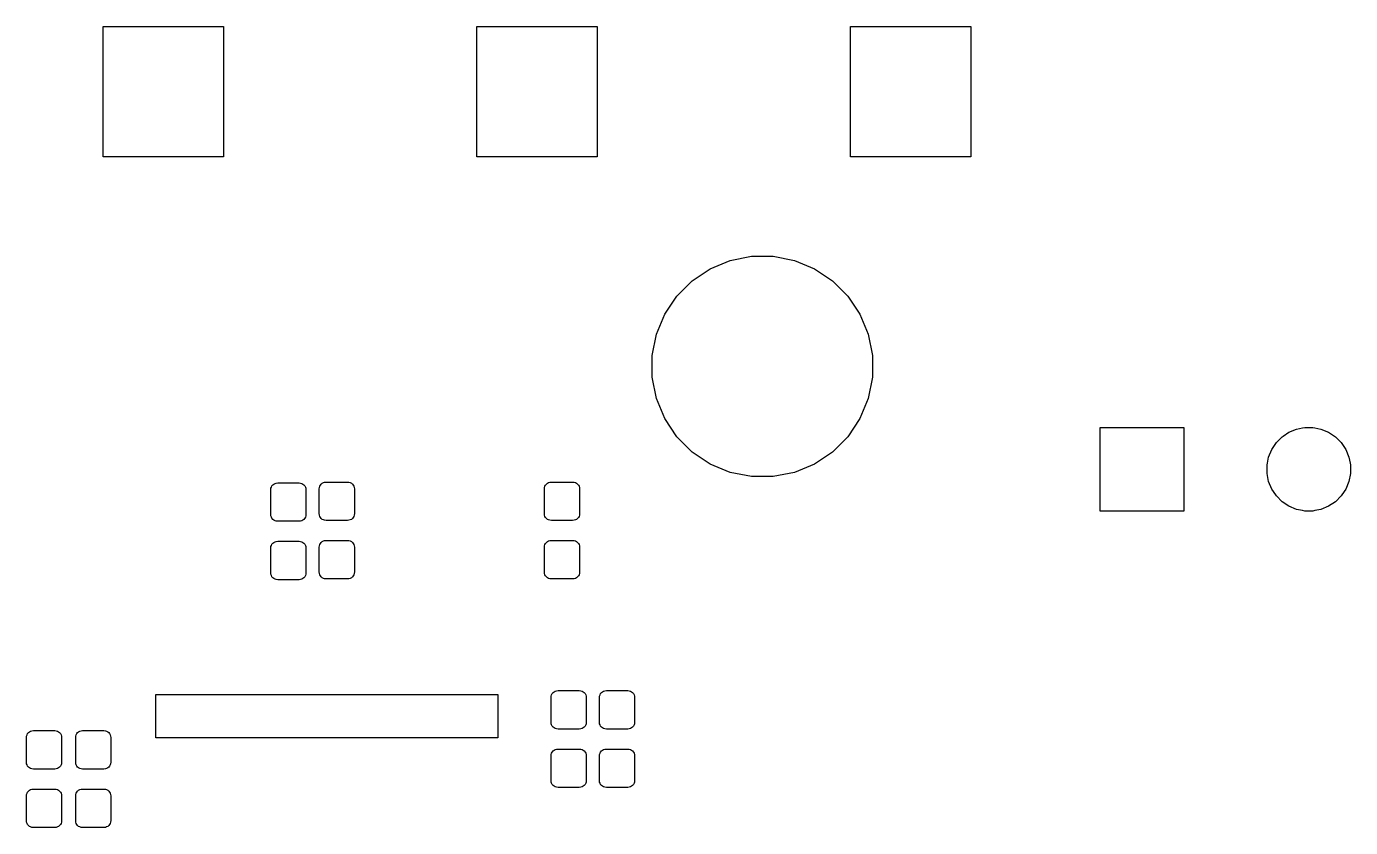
# Model space of a CAD drawing. Extents: x 52 to 208, y -131 to -34.
# Drawn here: x 166.81 to 206.5, y -82.03 to -58.03 of the extents above; entities that cross this region are included whole.
import ezdxf

# ---------------------------------------------------------------- set-up
doc = ezdxf.new("R2010")
doc.units = 0
doc.header["$MEASUREMENT"] = 0
doc.layers.add('BLACK', color=7, linetype='CONTINUOUS')

msp = doc.modelspace()

# ---------------------------------------------------------------- linework, layer by layer
at = {"layer": 'BLACK', "linetype": 'CONTINUOUS'}
for p, q in [((169.115, -61.935), (169.115, -58.033)), ((169.115, -58.033), (172.717, -58.033)), ((172.717, -58.033), (172.717, -61.935)), ((180.315, -61.935), (180.315, -58.033)), ((180.315, -58.033), (183.917, -58.033)), ((183.917, -58.033), (183.917, -61.935)), ((191.515, -61.935), (191.515, -58.033)), ((191.515, -58.033), (195.117, -58.033)), ((195.117, -58.033), (195.117, -61.935)), ((172.717, -61.935), (169.115, -61.935)), ((183.917, -61.935), (180.315, -61.935)), ((195.117, -61.935), (191.515, -61.935)), ((187.306, -65.2947), (187.907, -65.0459)), ((187.907, -65.0459), (188.545, -64.919)), ((188.545, -64.919), (189.195, -64.919)), ((189.195, -64.919), (189.833, -65.0459)), ((189.833, -65.0459), (190.434, -65.2947)), ((186.766, -65.6559), (187.306, -65.2947)), ((190.434, -65.2947), (190.974, -65.6559)), ((186.306, -66.1157), (186.766, -65.6559)), ((190.974, -65.6559), (191.434, -66.1157)), ((185.945, -66.6564), (186.306, -66.1157)), ((191.434, -66.1157), (191.795, -66.6564)), ((185.696, -67.2571), (185.945, -66.6564)), ((191.795, -66.6564), (192.044, -67.2571)), ((185.569, -67.8949), (185.696, -67.2571)), ((192.044, -67.2571), (192.171, -67.8949)), ((185.569, -68.5451), (185.569, -67.8949)), ((192.171, -67.8949), (192.171, -68.5451)), ((185.696, -69.1829), (185.569, -68.5451)), ((192.171, -68.5451), (192.044, -69.1829)), ((185.945, -69.7836), (185.696, -69.1829)), ((192.044, -69.1829), (191.795, -69.7836)), ((186.306, -70.3243), (185.945, -69.7836)), ((191.795, -69.7836), (191.434, -70.3243)), ((198.999, -72.551), (198.999, -70.049)), ((198.999, -70.049), (201.501, -70.049)), ((201.501, -70.049), (201.501, -72.551)), ((204.483, -70.308), (204.657, -70.1914)), ((204.657, -70.1914), (204.885, -70.0971)), ((204.885, -70.0971), (205.066, -70.061)), ((205.066, -70.061), (205.127, -70.049)), ((205.127, -70.049), (205.373, -70.049)), ((205.373, -70.049), (205.434, -70.061)), ((205.434, -70.061), (205.615, -70.0971)), ((205.615, -70.0971), (205.843, -70.1914)), ((205.843, -70.1914), (206.017, -70.308)), ((186.766, -70.7841), (186.306, -70.3243)), ((191.434, -70.3243), (190.974, -70.7841)), ((204.141, -70.7074), (204.278, -70.5025)), ((204.278, -70.5025), (204.453, -70.3283)), ((204.278, -70.5025), (204.278, -70.5025)), ((204.453, -70.3283), (204.483, -70.308)), ((206.017, -70.308), (206.047, -70.3283)), ((206.047, -70.3283), (206.222, -70.5025)), ((206.222, -70.5025), (206.222, -70.5025)), ((206.222, -70.5025), (206.359, -70.7074)), ((187.306, -71.1453), (186.766, -70.7841)), ((190.974, -70.7841), (190.434, -71.1453)), ((204.011, -71.1164), (204.047, -70.9351)), ((204.047, -70.9351), (204.141, -70.7074)), ((206.359, -70.7074), (206.453, -70.9351)), ((206.453, -70.9351), (206.489, -71.1164)), ((187.907, -71.3941), (187.306, -71.1453)), ((188.545, -71.521), (187.907, -71.3941)), ((189.833, -71.3941), (189.195, -71.521)), ((190.434, -71.1453), (189.833, -71.3941)), ((203.999, -71.1768), (204, -71.1704)), ((203.999, -71.4232), (203.999, -71.1768)), ((204.047, -71.6649), (203.999, -71.4232)), ((204, -71.1704), (204.011, -71.1164)), ((206.501, -71.4232), (206.453, -71.6649)), ((206.489, -71.1164), (206.5, -71.1704)), ((206.5, -71.1704), (206.501, -71.1768)), ((206.501, -71.1768), (206.501, -71.4232)), ((174.156, -71.832), (174.174, -71.7974)), ((174.174, -71.7974), (174.199, -71.7672)), ((174.199, -71.7672), (174.229, -71.7423)), ((174.229, -71.7423), (174.264, -71.7238)), ((174.264, -71.7238), (174.302, -71.7124)), ((174.302, -71.7124), (174.347, -71.708)), ((174.347, -71.708), (174.985, -71.708)), ((174.985, -71.708), (175.03, -71.7124)), ((175.03, -71.7124), (175.068, -71.7238)), ((175.068, -71.7238), (175.103, -71.7423)), ((175.103, -71.7423), (175.133, -71.7672)), ((175.133, -71.7672), (175.158, -71.7974)), ((175.158, -71.7974), (175.176, -71.832)), ((175.594, -71.8445), (175.606, -71.807)), ((175.606, -71.807), (175.624, -71.7724)), ((175.624, -71.7724), (175.649, -71.7422)), ((175.649, -71.7422), (175.679, -71.7173)), ((175.679, -71.7173), (175.714, -71.6988)), ((175.714, -71.6988), (175.752, -71.6874)), ((175.752, -71.6874), (175.797, -71.683)), ((175.797, -71.683), (176.435, -71.683)), ((176.435, -71.683), (176.48, -71.6874)), ((176.48, -71.6874), (176.518, -71.6988)), ((176.518, -71.6988), (176.553, -71.7173)), ((176.553, -71.7173), (176.583, -71.7422)), ((176.583, -71.7422), (176.608, -71.7724)), ((176.608, -71.7724), (176.626, -71.807)), ((176.626, -71.807), (176.638, -71.8445)), ((182.344, -71.8445), (182.356, -71.807)), ((182.356, -71.807), (182.374, -71.7724)), ((182.374, -71.7724), (182.399, -71.7422)), ((182.399, -71.7422), (182.429, -71.7173)), ((182.429, -71.7173), (182.464, -71.6988)), ((182.464, -71.6988), (182.502, -71.6874)), ((182.502, -71.6874), (182.547, -71.683)), ((182.547, -71.683), (183.185, -71.683)), ((183.185, -71.683), (183.23, -71.6874)), ((183.23, -71.6874), (183.268, -71.6988)), ((183.268, -71.6988), (183.303, -71.7173)), ((183.303, -71.7173), (183.333, -71.7422)), ((183.333, -71.7422), (183.358, -71.7724)), ((183.358, -71.7724), (183.376, -71.807)), ((183.376, -71.807), (183.388, -71.8445)), ((189.195, -71.521), (188.545, -71.521)), ((204.141, -71.8926), (204.047, -71.6649)), ((206.453, -71.6649), (206.359, -71.8926)), ((174.14, -71.9146), (174.144, -71.8695)), ((174.14, -72.6534), (174.14, -71.9146)), ((174.144, -71.8695), (174.156, -71.832)), ((175.176, -71.832), (175.188, -71.8695)), ((175.188, -71.8695), (175.192, -71.9146)), ((175.192, -71.9146), (175.192, -72.6534)), ((175.59, -71.8896), (175.594, -71.8445)), ((175.59, -72.6284), (175.59, -71.8896)), ((176.638, -71.8445), (176.642, -71.8896)), ((176.642, -71.8896), (176.642, -72.6284)), ((182.34, -71.8896), (182.344, -71.8445)), ((182.34, -72.6284), (182.34, -71.8896)), ((183.388, -71.8445), (183.392, -71.8896)), ((183.392, -71.8896), (183.392, -72.6284)), ((204.26, -72.0706), (204.141, -71.8926)), ((204.278, -72.0975), (204.26, -72.0706)), ((204.453, -72.2717), (204.278, -72.0975)), ((206.222, -72.0975), (206.047, -72.2717)), ((206.24, -72.0706), (206.222, -72.0975)), ((206.359, -71.8926), (206.24, -72.0706)), ((201.501, -72.551), (198.999, -72.551)), ((204.657, -72.4086), (204.453, -72.2717)), ((204.453, -72.2717), (204.453, -72.2717)), ((204.885, -72.5029), (204.657, -72.4086)), ((205.066, -72.539), (204.885, -72.5029)), ((205.127, -72.551), (205.066, -72.539)), ((205.373, -72.551), (205.127, -72.551)), ((205.434, -72.539), (205.373, -72.551)), ((205.615, -72.5029), (205.434, -72.539)), ((205.843, -72.4086), (205.615, -72.5029)), ((206.047, -72.2717), (205.843, -72.4086)), ((206.047, -72.2717), (206.047, -72.2717)), ((174.144, -72.6985), (174.14, -72.6534)), ((174.156, -72.736), (174.144, -72.6985)), ((174.174, -72.7706), (174.156, -72.736)), ((174.199, -72.8008), (174.174, -72.7706)), ((174.229, -72.8257), (174.199, -72.8008)), ((174.264, -72.8442), (174.229, -72.8257)), ((174.302, -72.8556), (174.264, -72.8442)), ((174.347, -72.86), (174.302, -72.8556)), ((174.985, -72.86), (174.347, -72.86)), ((175.03, -72.8556), (174.985, -72.86)), ((175.068, -72.8442), (175.03, -72.8556)), ((175.103, -72.8257), (175.068, -72.8442)), ((175.133, -72.8008), (175.103, -72.8257)), ((175.158, -72.7706), (175.133, -72.8008)), ((175.176, -72.736), (175.158, -72.7706)), ((175.188, -72.6985), (175.176, -72.736)), ((175.192, -72.6534), (175.188, -72.6985)), ((175.594, -72.6735), (175.59, -72.6284)), ((175.606, -72.711), (175.594, -72.6735)), ((175.624, -72.7456), (175.606, -72.711)), ((175.649, -72.7758), (175.624, -72.7456)), ((175.679, -72.8007), (175.649, -72.7758)), ((175.714, -72.8192), (175.679, -72.8007)), ((175.752, -72.8306), (175.714, -72.8192)), ((175.797, -72.835), (175.752, -72.8306)), ((176.435, -72.835), (175.797, -72.835)), ((176.48, -72.8306), (176.435, -72.835)), ((176.518, -72.8192), (176.48, -72.8306)), ((176.553, -72.8007), (176.518, -72.8192)), ((176.583, -72.7758), (176.553, -72.8007)), ((176.608, -72.7456), (176.583, -72.7758)), ((176.626, -72.711), (176.608, -72.7456)), ((176.638, -72.6735), (176.626, -72.711)), ((176.642, -72.6284), (176.638, -72.6735)), ((182.344, -72.6735), (182.34, -72.6284)), ((182.356, -72.711), (182.344, -72.6735)), ((182.374, -72.7456), (182.356, -72.711)), ((182.399, -72.7758), (182.374, -72.7456)), ((182.429, -72.8007), (182.399, -72.7758)), ((182.464, -72.8192), (182.429, -72.8007)), ((182.502, -72.8306), (182.464, -72.8192)), ((182.547, -72.835), (182.502, -72.8306)), ((183.185, -72.835), (182.547, -72.835)), ((183.23, -72.8306), (183.185, -72.835)), ((183.268, -72.8192), (183.23, -72.8306)), ((183.303, -72.8007), (183.268, -72.8192)), ((183.333, -72.7758), (183.303, -72.8007)), ((183.358, -72.7456), (183.333, -72.7758)), ((183.376, -72.711), (183.358, -72.7456)), ((183.388, -72.6735), (183.376, -72.711)), ((183.392, -72.6284), (183.388, -72.6735)), ((174.14, -73.6646), (174.144, -73.6195)), ((174.14, -74.4034), (174.14, -73.6646)), ((174.144, -73.6195), (174.156, -73.582)), ((174.156, -73.582), (174.174, -73.5474)), ((174.174, -73.5474), (174.199, -73.5172)), ((174.199, -73.5172), (174.229, -73.4923)), ((174.229, -73.4923), (174.264, -73.4738)), ((174.264, -73.4738), (174.302, -73.4624)), ((174.302, -73.4624), (174.347, -73.458)), ((174.347, -73.458), (174.985, -73.458)), ((174.985, -73.458), (175.03, -73.4624)), ((175.03, -73.4624), (175.068, -73.4738)), ((175.068, -73.4738), (175.103, -73.4923)), ((175.103, -73.4923), (175.133, -73.5172)), ((175.133, -73.5172), (175.158, -73.5474)), ((175.158, -73.5474), (175.176, -73.582)), ((175.176, -73.582), (175.188, -73.6195)), ((175.188, -73.6195), (175.192, -73.6646)), ((175.192, -73.6646), (175.192, -74.4034)), ((175.59, -73.6396), (175.594, -73.5945)), ((175.59, -74.3784), (175.59, -73.6396)), ((175.594, -73.5945), (175.606, -73.557)), ((175.606, -73.557), (175.624, -73.5224)), ((175.624, -73.5224), (175.649, -73.4922)), ((175.649, -73.4922), (175.679, -73.4673)), ((175.679, -73.4673), (175.714, -73.4488)), ((175.714, -73.4488), (175.752, -73.4374)), ((175.752, -73.4374), (175.797, -73.433)), ((175.797, -73.433), (176.435, -73.433)), ((176.435, -73.433), (176.48, -73.4374)), ((176.48, -73.4374), (176.518, -73.4488)), ((176.518, -73.4488), (176.553, -73.4673)), ((176.553, -73.4673), (176.583, -73.4922)), ((176.583, -73.4922), (176.608, -73.5224)), ((176.608, -73.5224), (176.626, -73.557)), ((176.626, -73.557), (176.638, -73.5945)), ((176.638, -73.5945), (176.642, -73.6396)), ((176.642, -73.6396), (176.642, -74.3784)), ((182.34, -73.6396), (182.344, -73.5945)), ((182.34, -74.3784), (182.34, -73.6396)), ((182.344, -73.5945), (182.356, -73.557)), ((182.356, -73.557), (182.374, -73.5224)), ((182.374, -73.5224), (182.399, -73.4922)), ((182.399, -73.4922), (182.429, -73.4673)), ((182.429, -73.4673), (182.464, -73.4488)), ((182.464, -73.4488), (182.502, -73.4374)), ((182.502, -73.4374), (182.547, -73.433)), ((182.547, -73.433), (183.185, -73.433)), ((183.185, -73.433), (183.23, -73.4374)), ((183.23, -73.4374), (183.268, -73.4488)), ((183.268, -73.4488), (183.303, -73.4673)), ((183.303, -73.4673), (183.333, -73.4922)), ((183.333, -73.4922), (183.358, -73.5224)), ((183.358, -73.5224), (183.376, -73.557)), ((183.376, -73.557), (183.388, -73.5945)), ((183.388, -73.5945), (183.392, -73.6396)), ((183.392, -73.6396), (183.392, -74.3784)), ((174.144, -74.4485), (174.14, -74.4034)), ((174.156, -74.486), (174.144, -74.4485)), ((174.174, -74.5206), (174.156, -74.486)), ((174.199, -74.5508), (174.174, -74.5206)), ((174.229, -74.5757), (174.199, -74.5508)), ((174.264, -74.5942), (174.229, -74.5757)), ((174.302, -74.6056), (174.264, -74.5942)), ((174.347, -74.61), (174.302, -74.6056)), ((175.03, -74.6056), (174.985, -74.61)), ((175.068, -74.5942), (175.03, -74.6056)), ((175.103, -74.5757), (175.068, -74.5942)), ((175.133, -74.5508), (175.103, -74.5757)), ((175.158, -74.5206), (175.133, -74.5508)), ((175.176, -74.486), (175.158, -74.5206)), ((175.188, -74.4485), (175.176, -74.486)), ((175.192, -74.4034), (175.188, -74.4485)), ((175.594, -74.4235), (175.59, -74.3784)), ((175.606, -74.461), (175.594, -74.4235)), ((175.624, -74.4956), (175.606, -74.461)), ((175.649, -74.5258), (175.624, -74.4956)), ((175.679, -74.5507), (175.649, -74.5258)), ((175.714, -74.5692), (175.679, -74.5507)), ((175.752, -74.5806), (175.714, -74.5692)), ((175.797, -74.585), (175.752, -74.5806)), ((176.435, -74.585), (175.797, -74.585)), ((176.48, -74.5806), (176.435, -74.585)), ((176.518, -74.5692), (176.48, -74.5806)), ((176.553, -74.5507), (176.518, -74.5692)), ((176.583, -74.5258), (176.553, -74.5507)), ((176.608, -74.4956), (176.583, -74.5258)), ((176.626, -74.461), (176.608, -74.4956)), ((176.638, -74.4235), (176.626, -74.461)), ((176.642, -74.3784), (176.638, -74.4235)), ((182.344, -74.4235), (182.34, -74.3784)), ((182.356, -74.461), (182.344, -74.4235)), ((182.374, -74.4956), (182.356, -74.461)), ((182.399, -74.5258), (182.374, -74.4956)), ((182.429, -74.5507), (182.399, -74.5258)), ((182.464, -74.5692), (182.429, -74.5507)), ((182.502, -74.5806), (182.464, -74.5692)), ((182.547, -74.585), (182.502, -74.5806)), ((183.185, -74.585), (182.547, -74.585)), ((183.23, -74.5806), (183.185, -74.585)), ((183.268, -74.5692), (183.23, -74.5806)), ((183.303, -74.5507), (183.268, -74.5692)), ((183.333, -74.5258), (183.303, -74.5507)), ((183.358, -74.4956), (183.333, -74.5258)), ((183.376, -74.461), (183.358, -74.4956)), ((183.388, -74.4235), (183.376, -74.461)), ((183.392, -74.3784), (183.388, -74.4235)), ((174.985, -74.61), (174.347, -74.61)), ((170.69, -79.351), (170.69, -78.049)), ((170.69, -78.049), (180.942, -78.049)), ((180.942, -78.049), (180.942, -79.351)), ((182.54, -78.1396), (182.544, -78.0945)), ((182.54, -78.8784), (182.54, -78.1396)), ((182.544, -78.0945), (182.556, -78.057)), ((182.556, -78.057), (182.574, -78.0224)), ((182.574, -78.0224), (182.599, -77.9922)), ((182.599, -77.9922), (182.629, -77.9673)), ((182.629, -77.9673), (182.664, -77.9488)), ((182.664, -77.9488), (182.702, -77.9374)), ((182.702, -77.9374), (182.747, -77.933)), ((182.747, -77.933), (183.385, -77.933)), ((183.385, -77.933), (183.43, -77.9374)), ((183.43, -77.9374), (183.468, -77.9488)), ((183.468, -77.9488), (183.503, -77.9673)), ((183.503, -77.9673), (183.533, -77.9922)), ((183.533, -77.9922), (183.558, -78.0224)), ((183.558, -78.0224), (183.576, -78.057)), ((183.576, -78.057), (183.588, -78.0945)), ((183.588, -78.0945), (183.592, -78.1396)), ((183.592, -78.1396), (183.592, -78.8784)), ((183.99, -78.1396), (183.994, -78.0945)), ((183.99, -78.8784), (183.99, -78.1396)), ((183.994, -78.0945), (184.006, -78.057)), ((184.006, -78.057), (184.024, -78.0224)), ((184.024, -78.0224), (184.049, -77.9922)), ((184.049, -77.9922), (184.079, -77.9673)), ((184.079, -77.9673), (184.114, -77.9488)), ((184.114, -77.9488), (184.152, -77.9374)), ((184.152, -77.9374), (184.197, -77.933)), ((184.197, -77.933), (184.835, -77.933)), ((184.835, -77.933), (184.88, -77.9374)), ((184.88, -77.9374), (184.918, -77.9488)), ((184.918, -77.9488), (184.953, -77.9673)), ((184.953, -77.9673), (184.983, -77.9922)), ((184.983, -77.9922), (185.008, -78.0224)), ((185.008, -78.0224), (185.026, -78.057)), ((185.026, -78.057), (185.038, -78.0945)), ((185.038, -78.0945), (185.042, -78.1396)), ((185.042, -78.1396), (185.042, -78.8784)), ((182.544, -78.9235), (182.54, -78.8784)), ((182.556, -78.961), (182.544, -78.9235)), ((182.574, -78.9956), (182.556, -78.961)), ((183.576, -78.961), (183.558, -78.9956)), ((183.588, -78.9235), (183.576, -78.961)), ((183.592, -78.8784), (183.588, -78.9235)), ((183.994, -78.9235), (183.99, -78.8784)), ((184.006, -78.961), (183.994, -78.9235)), ((184.024, -78.9956), (184.006, -78.961)), ((185.026, -78.961), (185.008, -78.9956)), ((185.038, -78.9235), (185.026, -78.961)), ((185.042, -78.8784), (185.038, -78.9235)), ((166.815, -79.3396), (166.819, -79.2945)), ((166.815, -80.0784), (166.815, -79.3396)), ((166.819, -79.2945), (166.831, -79.257)), ((166.831, -79.257), (166.849, -79.2224)), ((166.849, -79.2224), (166.874, -79.1922)), ((166.874, -79.1922), (166.904, -79.1673)), ((166.904, -79.1673), (166.939, -79.1488)), ((166.939, -79.1488), (166.977, -79.1374)), ((166.977, -79.1374), (167.022, -79.133)), ((167.022, -79.133), (167.66, -79.133)), ((167.66, -79.133), (167.705, -79.1374)), ((167.705, -79.1374), (167.743, -79.1488)), ((167.743, -79.1488), (167.778, -79.1673)), ((167.778, -79.1673), (167.808, -79.1922)), ((167.808, -79.1922), (167.833, -79.2224)), ((167.833, -79.2224), (167.851, -79.257)), ((167.851, -79.257), (167.863, -79.2945)), ((167.863, -79.2945), (167.867, -79.3396)), ((167.867, -79.3396), (167.867, -80.0784)), ((168.29, -79.3396), (168.294, -79.2945)), ((168.29, -80.0784), (168.29, -79.3396)), ((168.294, -79.2945), (168.306, -79.257)), ((168.306, -79.257), (168.324, -79.2224)), ((168.324, -79.2224), (168.349, -79.1922)), ((168.349, -79.1922), (168.379, -79.1673)), ((168.379, -79.1673), (168.414, -79.1488)), ((168.414, -79.1488), (168.452, -79.1374)), ((168.452, -79.1374), (168.497, -79.133)), ((168.497, -79.133), (169.135, -79.133)), ((169.135, -79.133), (169.18, -79.1374)), ((169.18, -79.1374), (169.218, -79.1488)), ((169.218, -79.1488), (169.253, -79.1673)), ((169.253, -79.1673), (169.283, -79.1922)), ((169.283, -79.1922), (169.308, -79.2224)), ((169.308, -79.2224), (169.326, -79.257)), ((169.326, -79.257), (169.338, -79.2945)), ((169.338, -79.2945), (169.342, -79.3396)), ((169.342, -79.3396), (169.342, -80.0784)), ((180.942, -79.351), (170.69, -79.351)), ((182.599, -79.0258), (182.574, -78.9956)), ((182.629, -79.0507), (182.599, -79.0258)), ((182.664, -79.0692), (182.629, -79.0507)), ((182.702, -79.0806), (182.664, -79.0692)), ((182.747, -79.085), (182.702, -79.0806)), ((183.385, -79.085), (182.747, -79.085)), ((183.43, -79.0806), (183.385, -79.085)), ((183.468, -79.0692), (183.43, -79.0806)), ((183.503, -79.0507), (183.468, -79.0692)), ((183.533, -79.0258), (183.503, -79.0507)), ((183.558, -78.9956), (183.533, -79.0258)), ((184.049, -79.0258), (184.024, -78.9956)), ((184.079, -79.0507), (184.049, -79.0258)), ((184.114, -79.0692), (184.079, -79.0507)), ((184.152, -79.0806), (184.114, -79.0692)), ((184.197, -79.085), (184.152, -79.0806)), ((184.835, -79.085), (184.197, -79.085)), ((184.88, -79.0806), (184.835, -79.085)), ((184.918, -79.0692), (184.88, -79.0806)), ((184.953, -79.0507), (184.918, -79.0692)), ((184.983, -79.0258), (184.953, -79.0507)), ((185.008, -78.9956), (184.983, -79.0258)), ((182.574, -79.7724), (182.599, -79.7422)), ((182.599, -79.7422), (182.629, -79.7173)), ((182.629, -79.7173), (182.664, -79.6988)), ((182.664, -79.6988), (182.702, -79.6874)), ((182.702, -79.6874), (182.747, -79.683)), ((182.747, -79.683), (183.385, -79.683)), ((183.385, -79.683), (183.43, -79.6874)), ((183.43, -79.6874), (183.468, -79.6988)), ((183.468, -79.6988), (183.503, -79.7173)), ((183.503, -79.7173), (183.533, -79.7422)), ((183.533, -79.7422), (183.558, -79.7724)), ((184.024, -79.7724), (184.049, -79.7422)), ((184.049, -79.7422), (184.079, -79.7173)), ((184.079, -79.7173), (184.114, -79.6988)), ((184.114, -79.6988), (184.152, -79.6874)), ((184.152, -79.6874), (184.197, -79.683)), ((184.197, -79.683), (184.835, -79.683)), ((184.835, -79.683), (184.88, -79.6874)), ((184.88, -79.6874), (184.918, -79.6988)), ((184.918, -79.6988), (184.953, -79.7173)), ((184.953, -79.7173), (184.983, -79.7422)), ((184.983, -79.7422), (185.008, -79.7724)), ((166.819, -80.1235), (166.815, -80.0784)), ((166.831, -80.161), (166.819, -80.1235)), ((166.849, -80.1956), (166.831, -80.161)), ((167.851, -80.161), (167.833, -80.1956)), ((167.863, -80.1235), (167.851, -80.161)), ((167.867, -80.0784), (167.863, -80.1235)), ((168.294, -80.1235), (168.29, -80.0784)), ((168.306, -80.161), (168.294, -80.1235)), ((168.324, -80.1956), (168.306, -80.161)), ((169.326, -80.161), (169.308, -80.1956)), ((169.338, -80.1235), (169.326, -80.161)), ((169.342, -80.0784), (169.338, -80.1235)), ((182.54, -79.8896), (182.544, -79.8445)), ((182.54, -80.6284), (182.54, -79.8896)), ((182.544, -79.8445), (182.556, -79.807)), ((182.556, -79.807), (182.574, -79.7724)), ((183.558, -79.7724), (183.576, -79.807)), ((183.576, -79.807), (183.588, -79.8445)), ((183.588, -79.8445), (183.592, -79.8896)), ((183.592, -79.8896), (183.592, -80.6284)), ((183.99, -79.8896), (183.994, -79.8445)), ((183.99, -80.6284), (183.99, -79.8896)), ((183.994, -79.8445), (184.006, -79.807)), ((184.006, -79.807), (184.024, -79.7724)), ((185.008, -79.7724), (185.026, -79.807)), ((185.026, -79.807), (185.038, -79.8445)), ((185.038, -79.8445), (185.042, -79.8896)), ((185.042, -79.8896), (185.042, -80.6284)), ((166.874, -80.2258), (166.849, -80.1956)), ((166.904, -80.2507), (166.874, -80.2258)), ((166.939, -80.2692), (166.904, -80.2507)), ((166.977, -80.2806), (166.939, -80.2692)), ((167.022, -80.285), (166.977, -80.2806)), ((167.66, -80.285), (167.022, -80.285)), ((167.705, -80.2806), (167.66, -80.285)), ((167.743, -80.2692), (167.705, -80.2806)), ((167.778, -80.2507), (167.743, -80.2692)), ((167.808, -80.2258), (167.778, -80.2507)), ((167.833, -80.1956), (167.808, -80.2258)), ((168.349, -80.2258), (168.324, -80.1956)), ((168.379, -80.2507), (168.349, -80.2258)), ((168.414, -80.2692), (168.379, -80.2507)), ((168.452, -80.2806), (168.414, -80.2692)), ((168.497, -80.285), (168.452, -80.2806)), ((169.135, -80.285), (168.497, -80.285)), ((169.18, -80.2806), (169.135, -80.285)), ((169.218, -80.2692), (169.18, -80.2806)), ((169.253, -80.2507), (169.218, -80.2692)), ((169.283, -80.2258), (169.253, -80.2507)), ((169.308, -80.1956), (169.283, -80.2258)), ((166.849, -80.9724), (166.874, -80.9422)), ((166.874, -80.9422), (166.904, -80.9173)), ((166.904, -80.9173), (166.939, -80.8988)), ((166.939, -80.8988), (166.977, -80.8874)), ((166.977, -80.8874), (167.022, -80.883)), ((167.022, -80.883), (167.66, -80.883)), ((167.66, -80.883), (167.705, -80.8874)), ((167.705, -80.8874), (167.743, -80.8988)), ((167.743, -80.8988), (167.778, -80.9173)), ((167.778, -80.9173), (167.808, -80.9422)), ((167.808, -80.9422), (167.833, -80.9724)), ((168.324, -80.9724), (168.349, -80.9422)), ((168.349, -80.9422), (168.379, -80.9173)), ((168.379, -80.9173), (168.414, -80.8988)), ((168.414, -80.8988), (168.452, -80.8874)), ((168.452, -80.8874), (168.497, -80.883)), ((168.497, -80.883), (169.135, -80.883)), ((169.135, -80.883), (169.18, -80.8874)), ((169.18, -80.8874), (169.218, -80.8988)), ((169.218, -80.8988), (169.253, -80.9173)), ((169.253, -80.9173), (169.283, -80.9422)), ((169.283, -80.9422), (169.308, -80.9724)), ((182.544, -80.6735), (182.54, -80.6284)), ((182.556, -80.711), (182.544, -80.6735)), ((182.574, -80.7456), (182.556, -80.711)), ((182.599, -80.7758), (182.574, -80.7456)), ((182.629, -80.8007), (182.599, -80.7758)), ((182.664, -80.8192), (182.629, -80.8007)), ((182.702, -80.8306), (182.664, -80.8192)), ((182.747, -80.835), (182.702, -80.8306)), ((183.385, -80.835), (182.747, -80.835)), ((183.43, -80.8306), (183.385, -80.835)), ((183.468, -80.8192), (183.43, -80.8306)), ((183.503, -80.8007), (183.468, -80.8192)), ((183.533, -80.7758), (183.503, -80.8007)), ((183.558, -80.7456), (183.533, -80.7758)), ((183.576, -80.711), (183.558, -80.7456)), ((183.588, -80.6735), (183.576, -80.711)), ((183.592, -80.6284), (183.588, -80.6735)), ((183.994, -80.6735), (183.99, -80.6284)), ((184.006, -80.711), (183.994, -80.6735)), ((184.024, -80.7456), (184.006, -80.711)), ((184.049, -80.7758), (184.024, -80.7456)), ((184.079, -80.8007), (184.049, -80.7758)), ((184.114, -80.8192), (184.079, -80.8007)), ((184.152, -80.8306), (184.114, -80.8192)), ((184.197, -80.835), (184.152, -80.8306)), ((184.835, -80.835), (184.197, -80.835)), ((184.88, -80.8306), (184.835, -80.835)), ((184.918, -80.8192), (184.88, -80.8306)), ((184.953, -80.8007), (184.918, -80.8192)), ((184.983, -80.7758), (184.953, -80.8007)), ((185.008, -80.7456), (184.983, -80.7758)), ((185.026, -80.711), (185.008, -80.7456)), ((185.038, -80.6735), (185.026, -80.711)), ((185.042, -80.6284), (185.038, -80.6735)), ((166.815, -81.0896), (166.819, -81.0445)), ((166.815, -81.8284), (166.815, -81.0896)), ((166.819, -81.0445), (166.831, -81.007)), ((166.831, -81.007), (166.849, -80.9724)), ((167.833, -80.9724), (167.851, -81.007)), ((167.851, -81.007), (167.863, -81.0445)), ((167.863, -81.0445), (167.867, -81.0896)), ((167.867, -81.0896), (167.867, -81.8284)), ((168.29, -81.0896), (168.294, -81.0445)), ((168.29, -81.8284), (168.29, -81.0896)), ((168.294, -81.0445), (168.306, -81.007)), ((168.306, -81.007), (168.324, -80.9724)), ((169.308, -80.9724), (169.326, -81.007)), ((169.326, -81.007), (169.338, -81.0445)), ((169.338, -81.0445), (169.342, -81.0896)), ((169.342, -81.0896), (169.342, -81.8284)), ((166.819, -81.8735), (166.815, -81.8284)), ((166.831, -81.911), (166.819, -81.8735)), ((166.849, -81.9456), (166.831, -81.911)), ((166.874, -81.9758), (166.849, -81.9456)), ((166.904, -82.0007), (166.874, -81.9758)), ((166.939, -82.0192), (166.904, -82.0007)), ((166.977, -82.0306), (166.939, -82.0192)), ((167.022, -82.035), (166.977, -82.0306)), ((167.66, -82.035), (167.022, -82.035)), ((167.705, -82.0306), (167.66, -82.035)), ((167.743, -82.0192), (167.705, -82.0306)), ((167.778, -82.0007), (167.743, -82.0192)), ((167.808, -81.9758), (167.778, -82.0007)), ((167.833, -81.9456), (167.808, -81.9758)), ((167.851, -81.911), (167.833, -81.9456)), ((167.863, -81.8735), (167.851, -81.911)), ((167.867, -81.8284), (167.863, -81.8735)), ((168.294, -81.8735), (168.29, -81.8284)), ((168.306, -81.911), (168.294, -81.8735)), ((168.324, -81.9456), (168.306, -81.911)), ((168.349, -81.9758), (168.324, -81.9456)), ((168.379, -82.0007), (168.349, -81.9758)), ((168.414, -82.0192), (168.379, -82.0007)), ((168.452, -82.0306), (168.414, -82.0192)), ((168.497, -82.035), (168.452, -82.0306)), ((169.135, -82.035), (168.497, -82.035)), ((169.18, -82.0306), (169.135, -82.035)), ((169.218, -82.0192), (169.18, -82.0306)), ((169.253, -82.0007), (169.218, -82.0192)), ((169.283, -81.9758), (169.253, -82.0007)), ((169.308, -81.9456), (169.283, -81.9758)), ((169.326, -81.911), (169.308, -81.9456)), ((169.338, -81.8735), (169.326, -81.911)), ((169.342, -81.8284), (169.338, -81.8735))]:
    msp.add_line(p, q, dxfattribs=at)

doc.saveas('drawing.dxf')
